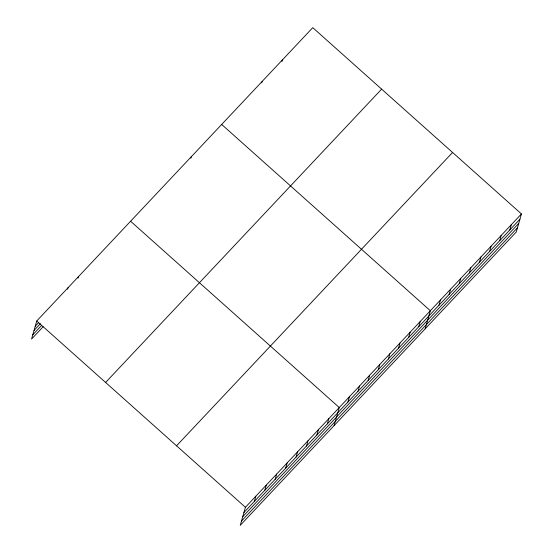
<?xml version="1.0" encoding="UTF-8"?>
<svg xmlns="http://www.w3.org/2000/svg" width="553" height="553" viewBox="0 0 553 553"><rect width="100%" height="100%" fill="white"/><g stroke="black" fill="none" stroke-linecap="round" stroke-linejoin="round"><path stroke-width="0.83" d="M521.438 213.942L245.421 507.281L240.237 525.35L516.26 232.018L521.438 213.942L312.763 27.65L36.74 320.982L31.562 339.058L43.148 326.74M67.597 289.233L68.026 287.74M78.021 278.152L78.45 276.659M190.889 158.213L191.31 156.72M261.728 82.922L262.157 81.429M281.975 61.411L282.403 59.918M254.345 501.426L255.845 496.2M264.776 490.345L266.276 485.112M275.2 479.264L276.7 474.032M285.631 468.177L287.131 462.951M296.055 457.096L297.555 451.87M306.486 446.015L307.986 440.789M316.91 434.935L318.41 429.709M327.341 423.854L328.841 418.628M334.081 425.616L339.266 407.547L130.591 221.248M347.885 402.017L349.385 396.791M358.012 391.261L359.505 386.035M368.132 380.505L369.632 375.28M378.252 369.75L379.752 364.524M388.372 358.994L389.872 353.768M398.492 348.238L399.992 343.012M408.612 337.482L410.112 332.256M418.732 326.726L420.232 321.5M425.174 328.814L430.352 310.745L221.677 124.453M438.978 305.215L440.471 299.989M449.098 294.459L450.598 289.233M459.218 283.703L460.718 278.477M469.338 272.947L470.838 267.721M479.458 262.191L480.958 256.965M489.578 251.435L491.078 246.209M499.698 240.686L501.198 235.454M509.818 229.93L511.318 224.698M35.24 326.215L38.717 322.517M34.03 330.452L40.397 323.678M32.772 334.814L41.461 325.586M105.602 382.462L381.625 89.13M176.552 445.801L452.575 152.469M243.921 512.507L519.944 219.175M242.705 516.744L518.728 223.412M241.454 521.113L517.477 227.781M36.74 320.982L245.421 507.281"/></g></svg>
